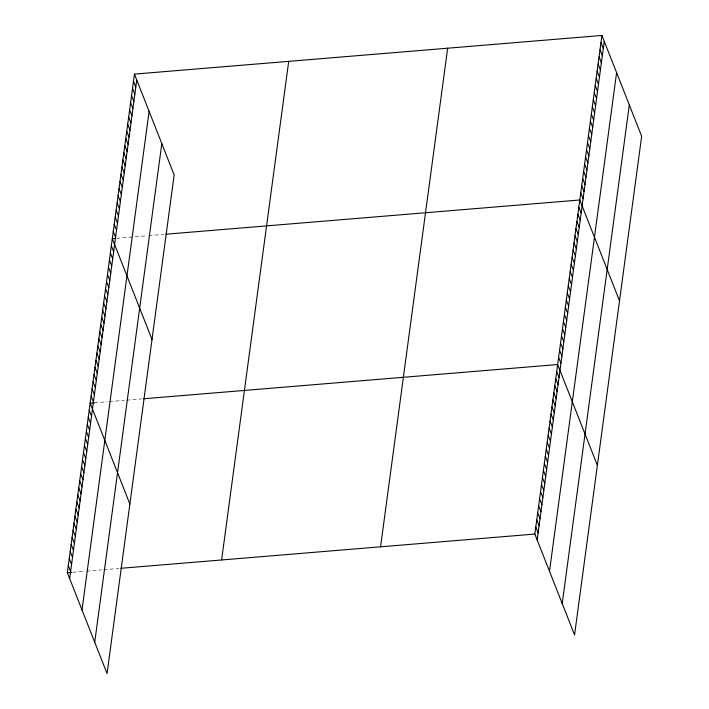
<?xml version="1.0" encoding="UTF-8"?>
<svg xmlns="http://www.w3.org/2000/svg" width="709" height="709" viewBox="0 0 709 709"><rect width="100%" height="100%" fill="white"/><g stroke="black" fill="none" stroke-linecap="round" stroke-linejoin="round"><path stroke-width="0.53" stroke-dasharray="3.54 2.66" d="M116.586 238.295L146.577 235.813M148.722 235.636L163.726 234.395M94.439 402.836L107.298 401.773M109.443 401.595L124.438 400.355M126.583 400.177L141.578 398.937M72.699 572.278L84.486 571.303M86.622 571.126L101.626 569.885M103.771 569.708L118.766 568.467"/><path stroke-width="1.06" d="M134.444 74.108L174.157 174.937L107.059 673.55L67.337 572.721L134.444 74.108L601.941 35.45L641.663 136.279L574.556 634.892L534.843 534.063L601.941 35.45M69.659 578.606L136.757 79.993M82.005 609.935L149.103 111.322M94.714 642.221L161.82 143.599M221.616 559.968L288.714 61.346M380.565 546.825L447.663 48.203M537.165 539.957L604.263 41.335M549.502 571.286L616.6 72.672M562.219 603.563L629.317 104.95M115.514 238.384L112.297 238.649L152.018 339.478M165.862 234.218L579.802 199.991L619.515 300.82M94.439 402.836L90.158 403.191L129.871 504.019M143.723 398.759L557.655 364.532L597.377 465.37M67.337 572.721L71.627 572.367M120.911 568.29L534.843 534.063M600.975 42.602L603.297 48.496M600.018 49.754L602.331 55.648M599.052 56.915L601.374 62.8M598.095 64.067L600.408 69.952M597.129 71.219L599.451 77.104M596.163 78.371L598.485 84.265M595.206 85.532L597.519 91.417M594.239 92.684L596.561 98.569M593.273 99.836L595.595 105.721M592.316 106.988L594.629 112.882M591.35 114.149L593.672 120.034M590.384 121.301L592.706 127.186M589.427 128.453L591.749 134.338M588.461 135.605L590.783 141.49M587.504 142.757L589.817 148.651M586.538 149.918L588.86 155.803M585.572 157.07L587.894 162.955M584.615 164.222L586.928 170.107M583.649 171.374L585.971 177.268M582.683 178.535L585.005 184.42M581.726 185.687L584.039 191.572M580.76 192.839L583.082 198.724M578.836 207.143L581.158 213.037M577.87 214.304L580.192 220.189M576.913 221.456L579.226 227.341M575.947 228.608L578.269 234.493M574.981 235.76L577.303 241.654M574.024 242.921L576.337 248.806M573.058 250.073L575.38 255.958M572.101 257.225L574.414 263.11M571.135 264.377L573.457 270.271M570.169 271.538L572.491 277.423M569.212 278.69L571.525 284.575M568.246 285.842L570.568 291.727M567.28 292.994L569.602 298.879M566.323 300.146L568.636 306.04M565.357 307.307L567.679 313.192M564.391 314.459L566.713 320.344M563.433 321.611L565.755 327.496M562.467 328.763L564.789 334.657M561.51 335.924L563.823 341.809M560.544 343.076L562.866 348.961M559.578 350.228L561.9 356.113M558.621 357.38L560.934 363.274M556.707 371.605L559.02 377.489M555.759 378.668L558.072 384.553M554.801 385.731L557.123 391.616M553.853 392.795L556.175 398.68M552.905 399.858L555.218 405.743M551.957 406.922L554.27 412.806M550.999 413.985L553.321 419.87M550.051 421.049L552.373 426.933M549.103 428.112L551.416 433.997M548.146 435.175L550.468 441.06M547.197 442.239L549.519 448.123M546.249 449.302L548.571 455.187M545.301 456.366L547.614 462.25M544.344 463.429L546.666 469.314M543.395 470.492L545.717 476.377M542.447 477.556L544.769 483.441M541.499 484.619L543.812 490.504M540.542 491.683L542.864 497.567M539.593 498.746L541.915 504.631M538.645 505.809L540.967 511.694M537.697 512.873L540.01 518.758M536.74 519.936L539.062 525.83M535.791 527L538.113 532.893M133.478 81.26L135.8 87.145M132.512 88.412L134.834 94.297M131.555 95.564L133.868 101.458M130.589 102.716L132.911 108.61M129.623 109.877L131.945 115.762M128.666 117.029L130.979 122.914M127.7 124.181L130.022 130.066M126.743 131.333L129.056 137.227M125.777 138.494L128.099 144.379M124.811 145.646L127.133 151.531M123.853 152.798L126.167 158.683M122.887 159.95L125.209 165.844M121.921 167.111L124.243 172.996M120.964 174.263L123.277 180.148M119.998 181.415L122.32 187.3M119.041 188.567L121.354 194.452M118.075 195.719L120.397 201.613M117.109 202.88L119.431 208.765M116.152 210.032L118.465 215.917M115.186 217.184L117.508 223.069M114.22 224.336L116.542 230.23M113.263 231.497L115.576 237.382M111.331 245.801L113.653 251.686M110.374 252.953L112.687 258.847M109.408 260.106L111.73 265.999M108.45 267.266L110.764 273.151M107.484 274.418L109.806 280.303M106.518 281.57L108.84 287.455M105.561 288.723L107.874 294.616M104.595 295.883L106.917 301.768M103.629 303.035L105.951 308.92M102.672 310.188L104.985 316.072M101.706 317.34L104.028 323.233M100.749 324.5L103.062 330.385M99.783 331.652L102.105 337.537M98.817 338.805L101.139 344.689M97.86 345.957L100.173 351.85M96.894 353.109L99.216 359.002M95.928 360.269L98.25 366.154M94.971 367.422L97.284 373.306M94.005 374.574L96.327 380.458M93.039 381.726L95.36 387.619M92.081 388.887L94.403 394.771M91.115 396.039L93.437 401.923M89.201 410.254L91.523 416.139M88.253 417.317L90.575 423.202M87.304 424.381L89.618 430.266M86.356 431.444L88.669 437.329M85.399 438.508L87.721 444.392M84.451 445.571L86.773 451.465M83.502 452.634L85.816 458.528M82.554 459.698L84.867 465.591M81.597 466.761L83.919 472.655M80.649 473.825L82.971 479.718M79.7 480.888L82.014 486.782M78.752 487.952L81.065 493.845M77.795 495.024L80.117 500.909M76.847 502.087L79.169 507.972M75.898 509.151L78.212 515.035M74.941 516.214L77.263 522.099M73.993 523.277L76.315 529.162M73.045 530.341L75.367 536.226M72.096 537.404L74.41 543.289M71.139 544.468L73.461 550.352M70.191 551.531L72.513 557.416M69.243 558.595L71.565 564.479M68.294 565.658L70.608 571.543"/></g></svg>
